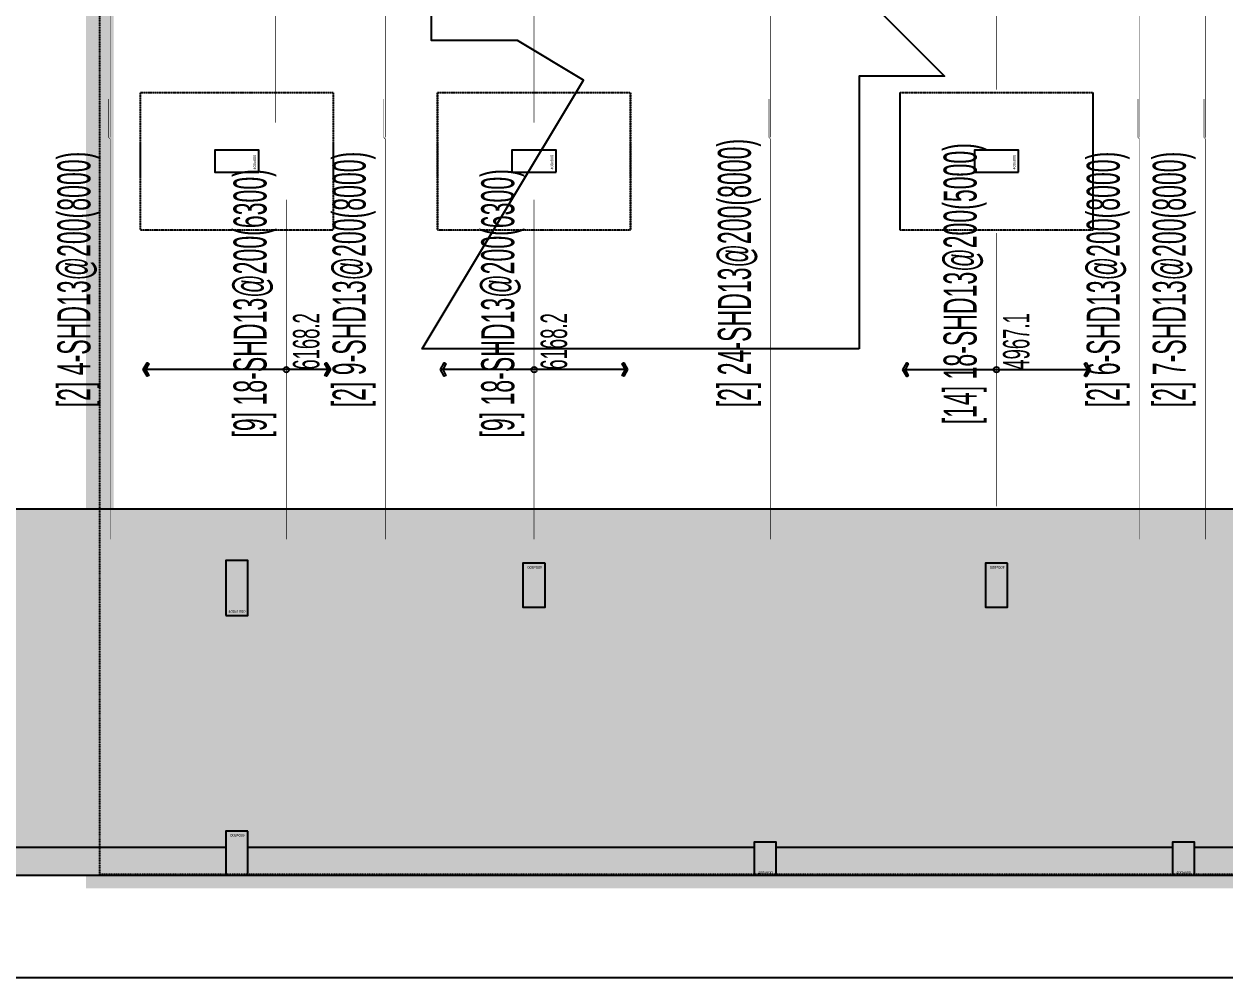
# Model space of a CAD drawing. Header units: millimetres. Extents: x 91591 to 1353697, y 75729 to 160586.
# Drawn here: x 380814 to 402632, y 88683 to 106008 of the extents above; entities that cross this region are included whole.
import ezdxf
from ezdxf.enums import TextEntityAlignment as Align

# ---------------------------------------------------------------- set-up
doc = ezdxf.new("R2010")
doc.units = ezdxf.units.MM
doc.linetypes.add('HID', pattern=[2.5, 1.5, -1])
doc.linetypes.add('HIDDEN', pattern=[0.375, 0.25, -0.125])
for name, color, linetype in [('-S_F', 7, 'Continuous'), ('8', 8, 'Continuous'), ('NX_BAR(D)', 7, 'Continuous'), ('NX_BARTXT', 7, 'Continuous'), ('NX_FORM', 7, 'Continuous'), ('S-FND_OUTLINE_지하주차장 기초', 4, 'HID'), ('S-HAT', 252, 'Continuous'), ('S-HAT_SLAB LEVEL', 7, 'Continuous'), ('XR-지하주차장$0$A-CON', 2, 'Continuous'), ('XR-지하주차장$0$AA-COL', 2, 'Continuous'), ('기초', 7, 'Continuous')]:
    doc.layers.add(name, color=color, linetype=linetype)
doc.layers.add('DEFPOINT', color=142, linetype='Continuous', plot=False)
doc.layers.add('NX_DEFAULT', color=7, linetype='Continuous', plot=False)
doc.styles.add('BarSetTxt', font='Arial.ttf', dxfattribs={"width": 0.4, "height": 353.85})
doc.styles.add('XR-지하주차장$0$Standard', font='arial.ttf')

# ---------------------------------------------------------------- blocks, each defined once
blk = doc.blocks.new('zw$D357')
at = {"layer": 'S-HAT'}
h = blk.add_hatch(dxfattribs=at)
h.set_pattern_fill('GRASS', color=256, scale=20)
h.set_pattern_definition([(90, (-331308.68, 2741039.9), (-359.21, 359.21), [95.25, -623.17]), (45, (-331308.7, 2741039.9), (-359.210245, 359.210245), [95.25, -412.75]), (135, (-331308.7, 2741039.9), (-359.210245, -359.210245), [95.25, -412.75])])
h.paths.add_polyline_path([(-65008, -55192), (-61014, -48545), (-9370, -48545), (-5377, -55192)])
at = {"layer": '-S_F', "linetype": 'HIDDEN', "lineweight": -3}
for points in [[(-55760, -40977), (-52260, -40977), (-52260, -43477), (-55760, -43477)], [(-50360, -40977), (-46860, -40977), (-46860, -43477), (-50360, -43477)], [(-41960, -40978), (-38460, -40978), (-38460, -43478), (-41960, -43478)]]:
    blk.add_lwpolyline(points, close=True, dxfattribs=at)
blk.add_lwpolyline([(-70457, 878), (0, 878), (0, -57059), (-70457, -57059)], close=True)
at = {"layer": 'S-FND_OUTLINE_지하주차장 기초'}
blk.add_lwpolyline([(-9370, -48545), (-61014, -48545), (-65008, -55192), (-5377, -55192)], close=True, dxfattribs=at)
at = {"layer": 'S-HAT_SLAB LEVEL', "lineweight": -2}
blk.add_lwpolyline([(-42704, -45631), (-50639, -45631), (-47708, -40754), (-48912, -40031), (-50469, -40031), (-50469, -37561), (-48369, -37561), (-48369, -35295), (-47455, -34381), (-41155, -40681), (-42704, -40681), (-42704, -42626), (-42704, -45631)], dxfattribs=at)
at = {"layer": 'XR-지하주차장$0$A-CON'}
for p, q in [((-54210, -54692), (-62210, -54692)), ((-44610, -54692), (-53810, -54692)), ((-37010, -54692), (-44210, -54692)), ((-2750, -54692), (-36610, -54692)), ((-70457, -55192), (0, -55192))]:
    blk.add_line(p, q, dxfattribs=at)
at = {"layer": 'XR-지하주차장$0$AA-COL'}
for points in [[(-53610, -42427), (-53610, -42027), (-54410, -42027), (-54410, -42427)], [(-48210, -42427), (-48210, -42027), (-49010, -42027), (-49010, -42427)], [(-39810, -42427), (-39810, -42027), (-40610, -42027), (-40610, -42427)], [(-54210, -50477), (-53810, -50477), (-53810, -49477), (-54210, -49477)], [(-48410, -49527), (-48810, -49527), (-48810, -50327), (-48410, -50327)], [(-40010, -49527), (-40410, -49527), (-40410, -50327), (-40010, -50327)], [(-53810, -54392), (-54210, -54392), (-54210, -55192), (-53810, -55192)], [(-44610, -55192), (-44210, -55192), (-44210, -54592), (-44610, -54592)], [(-37010, -55192), (-36610, -55192), (-36610, -54592), (-37010, -54592)]]:
    blk.add_lwpolyline(points, close=True, dxfattribs=at)
at = {"layer": '기초', "color": 6, "linetype": 'HID', "ltscale": 3, "const_width": 500}
blk.add_lwpolyline([(-56498, -55179), (-56498, -13109), (-51183, -13099), (-51183, -15035), (-51183, -15035), (-51183, -15047), (-37285, -15025), (-37298, -6685), (-14910, -6684), (-14910, -24464), (-14910, -24464), (-14910, -24477), (-13109, -24477), (-13109, -55179)], close=True, dxfattribs=at)
at = {"layer": 'Defpoints', "style": 'XR-지하주차장$0$Standard'}
for rotation, p in [(90, (-53660, -42377)), (90, (-48260, -42377)), (90, (-39860, -42377)), (180, (-48460, -49577)), (180, (-40060, -49577)), (180, (-53860, -54442))]:
    blk.add_text('400x800', height=50, rotation=rotation, dxfattribs=at).set_placement(p)
for s, p in [('400x1000', (-54160, -50427)), ('400x600', (-44543, -55169)), ('400x600', (-36943, -55169))]:
    blk.add_text(s, height=50, dxfattribs=at).set_placement(p)

msp = doc.modelspace()

# ---------------------------------------------------------------- linework, layer by layer
at = {"layer": 'DEFPOINT', "linetype": 'HID', "ltscale": 3}
msp.add_lwpolyline([(382190.8, 90562.3), (382191.3, 132632.3), (387505.6, 132643.2), (387505.6, 130707.1), (387505.6, 130707.1), (387505.6, 130695), (401404.1, 130716.7), (401391.1, 139056.3), (423779.3, 139057.8), (423779.3, 121277.3), (423779.4, 121277.3), (423779.4, 121265.3), (425579.8, 121265.3), (425580.1, 90562.3)], close=True, dxfattribs=at)
at = {"layer": 'DEFPOINT', "linetype": 'HIDDEN', "lineweight": -3}
for points in [[(382929.4, 104765.2), (386429.4, 104765.2), (386429.4, 102265.2), (382929.4, 102265.2)], [(388329.4, 104765.2), (391829.4, 104765.2), (391829.4, 102265.2), (388329.4, 102265.2)], [(396729.4, 104764.1), (400229.4, 104764.1), (400229.4, 102264.1), (396729.4, 102264.1)], [(429318.7, 97196.9), (377674.8, 97196.9), (373681.1, 90550.2), (433312.5, 90550.2)]]:
    msp.add_lwpolyline(points, close=True, dxfattribs=at)
at = {"layer": 'NX_BAR(D)', "color": 2, "const_width": 10}
for points in [[(382380.1, 103947), (382380.1, 111217), (382350.1, 111247), (382350.1, 111947)], [(387380.1, 103947), (387380.1, 111217), (387350.1, 111247), (387350.1, 111947)], [(394380.1, 103947), (394380.1, 111217.1), (394350.1, 111247.1), (394350.1, 111947.1)], [(401080.1, 103947), (401080.1, 111217.1), (401050.1, 111247.1), (401050.1, 111947.1)], [(402280.1, 103946.8), (402280.1, 111216.7), (402250.1, 111246.7), (402250.1, 111946.7)], [(390080.1, 104215.2), (390080.1, 111115.2)], [(385380.1, 104215.2), (385380.1, 110615.2)], [(398480.1, 104814.1), (398480.1, 110515.2)], [(382380.1, 96646.9), (382380.1, 103917), (382350.1, 103947), (382350.1, 104647)], [(387380.1, 96646.9), (387380.1, 103917), (387350.1, 103947), (387350.1, 104647)], [(394380.1, 96646.9), (394380.1, 103917), (394350.1, 103947), (394350.1, 104647)], [(401080.1, 96646.9), (401080.1, 103917), (401050.1, 103947), (401050.1, 104647)], [(402280.1, 96646.9), (402280.1, 103916.8), (402250.1, 103946.8), (402250.1, 104646.8)], [(385580.1, 96646.9), (385580.1, 102815.2)], [(390080.1, 96646.9), (390080.1, 102815.2)], [(398480.1, 97246.9), (398480.1, 102214.1)]]:
    msp.add_lwpolyline(points, dxfattribs=at)
at = {"layer": 'NX_FORM', "color": 1}
for p, q in [((386380.1, 99731), (382980.1, 99731)), ((391780.1, 99731), (388380.1, 99731)), ((400180.1, 99730.5), (396780.1, 99730.5))]:
    msp.add_line(p, q, dxfattribs=at)
for points in [[(382980.1, 99731), (383050.1, 99852.3), (383079.5, 99835.3), (383020.1, 99731), (383079.5, 99626.8), (383050.1, 99609.8)], [(386380.1, 99731), (386310.1, 99609.8), (386280.6, 99626.8), (386340.1, 99731), (386280.6, 99835.3), (386310.1, 99852.3)], [(388380.1, 99731), (388450.1, 99852.3), (388479.5, 99835.3), (388420.1, 99731), (388479.5, 99626.8), (388450.1, 99609.8)], [(391780.1, 99731), (391710.1, 99609.8), (391680.6, 99626.8), (391740.1, 99731), (391680.6, 99835.3), (391710.1, 99852.3)], [(396780.1, 99730.5), (396850.1, 99851.7), (396879.5, 99834.7), (396820.1, 99730.5), (396879.5, 99626.2), (396850.1, 99609.2)], [(400180.1, 99730.5), (400110.1, 99609.2), (400080.6, 99626.2), (400140.1, 99730.5), (400080.6, 99834.7), (400110.1, 99851.7)]]:
    msp.add_lwpolyline(points, close=True, dxfattribs=at)
for centre in [(385580.1, 99731), (390080.1, 99731), (398480.1, 99730.5)]:
    msp.add_circle(centre, 50, dxfattribs=at)

# ---------------------------------------------------------------- block references
at = {"layer": '8'}
msp.add_blockref('zw$D357', (438689, 145741.8), dxfattribs=at)

# ---------------------------------------------------------------- texts
at = {"layer": 'NX_BARTXT', "color": 2, "style": 'BarSetTxt', "width": 0.5}
for s, p in [('[2] 24-SHD13@200(8000)', (394200.1, 99046.9)), ('[2] 4-SHD13@200(8000)', (382200.1, 99046.9)), ('[2] 9-SHD13@200(8000)', (387200.1, 99046.9)), ('[14] 18-SHD13@200(5000)', (398300.1, 98737.1)), ('[2] 6-SHD13@200(8000)', (400900.1, 99046.9)), ('[2] 7-SHD13@200(8000)', (402100.1, 99046.9)), ('[9] 18-SHD13@200(6300)', (385400.1, 98497.4)), ('[9] 18-SHD13@200(6300)', (389900.1, 98497.4))]:
    msp.add_text(s, height=600, rotation=90, dxfattribs=at).set_placement(p, align=Align.BOTTOM_LEFT)
at = {"layer": 'NX_DEFAULT', "color": 8, "style": 'BarSetTxt', "width": 0.5}
for s, p in [('6168.2', (386180.1, 99731)), ('6168.2', (390680.1, 99731)), ('4967.1', (399080.1, 99730.5))]:
    msp.add_text(s, height=480, rotation=90, dxfattribs=at).set_placement(p)

doc.saveas('drawing.dxf')
